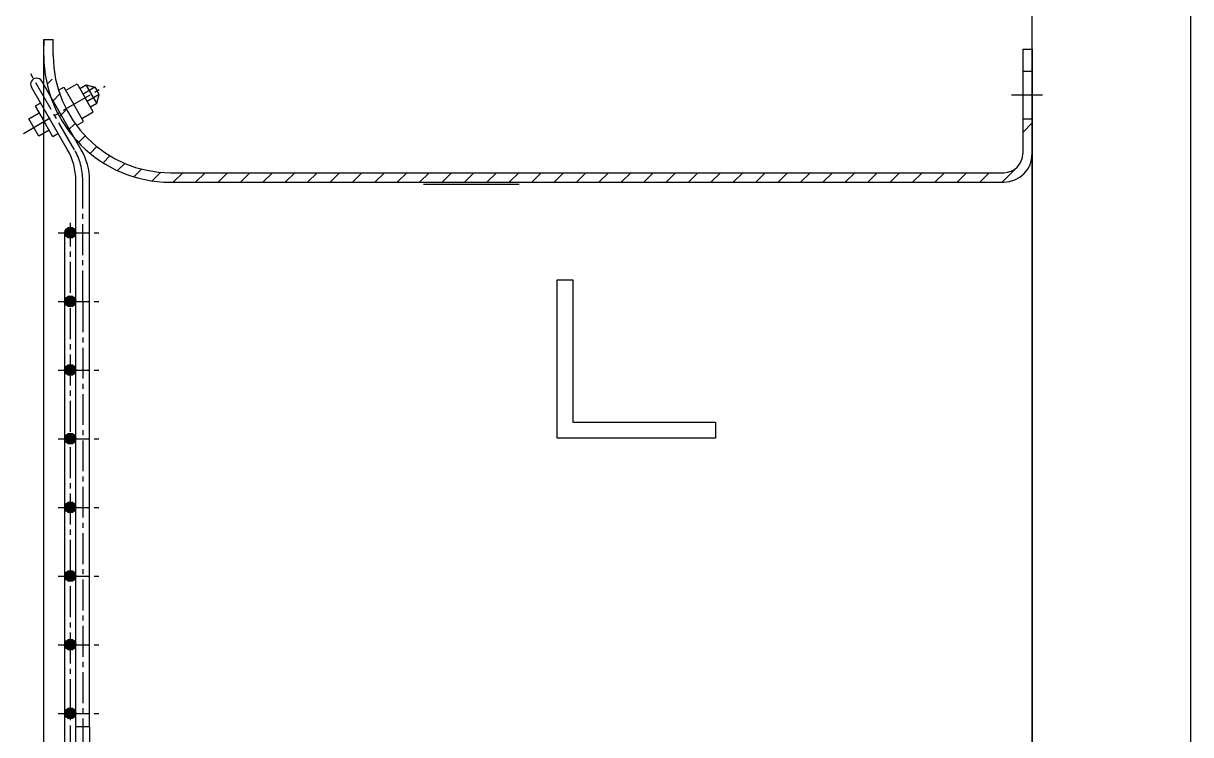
# Model space of a CAD drawing. Header units: millimetres. Extents: x 35720 to 50764, y -47170 to -36532.
# Drawn here: x 37544.3 to 37912.7, y -43032.1 to -42807.7 of the extents above; entities that cross this region are included whole.
import ezdxf

# ---------------------------------------------------------------- set-up
doc = ezdxf.new("R2010")
doc.units = ezdxf.units.MM
doc.header["$LTSCALE"] = 13
doc.linetypes.add('CENTER', pattern=[50.800000000000004, 31.75, -6.35, 6.35, -6.35])
doc.linetypes.add('CENTER2', pattern=[1.125, 0.75, -0.125, 0.125, -0.125])
doc.layers.get('0').update_dxf_attribs({"color": 1, "linetype": 'CENTER'})
for name, color, linetype in [('01', 7, 'Continuous'), ('3中心线层', 1, 'CENTER'), ('DIM', 4, 'Continuous'), ('中心线', 1, 'CENTER2'), ('粗实线', 4, 'Continuous')]:
    doc.layers.add(name, color=color, linetype=linetype)
doc.layers.add('zxx', color=6, linetype='CENTER', lineweight=15)

# ---------------------------------------------------------------- blocks, each defined once
blk = doc.blocks.new('101320.')
at = {"layer": '粗实线'}
h = blk.add_hatch(color=256, dxfattribs=at)
edge = h.paths.add_edge_path(flags=0)
edge.add_arc((35007.05995624753, -8045.392401133256), 1.733280010330418, 270.0000003416831, 360.000005466073)
edge.add_line((35008.79323625786, -8045.392400967899), (35007.05995625786, -8045.392401143588))
edge.add_line((35007.05995625787, -8045.392401143588), (35007.05995625787, -8047.125681143585))
edge = h.paths.add_edge_path(flags=0)
edge.add_line((35007.05995625787, -8047.125681143585), (35007.05995625787, -8045.392401143588))
edge.add_line((35007.05995625787, -8045.392401143588), (35005.32667625787, -8045.392401143588))
edge.add_arc((35007.05995626821, -8045.392401133248), 1.733280010338603, 180.0000003417883, 269.9999996581966)
edge = h.paths.add_edge_path(flags=0)
edge.add_line((35005.32667625787, -8045.392401143588), (35007.05995625787, -8045.392401143588))
edge.add_line((35007.05995625787, -8045.392401143588), (35007.05995625787, -8043.659121143584))
edge.add_arc((35007.05995626821, -8045.392401153924), 1.733280010340422, 90.00000034174325, 180.0000054664037)
edge.add_line((35005.32667625787, -8045.392401319291), (35005.32667625787, -8045.392401143588))
edge = h.paths.add_edge_path(flags=0)
edge.add_line((35007.05995625787, -8045.392401143588), (35008.79323625787, -8045.392401143588))
edge.add_arc((35007.05995624753, -8045.392401153922), 1.733280010335875, 3.415929213062036e-07, 89.99999965840708)
edge.add_line((35007.05995625786, -8043.659121143586), (35007.05995625787, -8045.392401143588))
h = blk.add_hatch(color=256, dxfattribs=at)
edge = h.paths.add_edge_path(flags=0)
edge.add_arc((35007.05995624753, -8045.392401133256), 1.733280010330418, 270.0000003416831, 360.000005466073)
edge.add_line((35008.79323625786, -8045.392400967899), (35007.05995625786, -8045.392401143588))
edge.add_line((35007.05995625787, -8045.392401143588), (35007.05995625787, -8047.125681143585))
edge = h.paths.add_edge_path(flags=0)
edge.add_line((35007.05995625787, -8047.125681143585), (35007.05995625787, -8045.392401143588))
edge.add_line((35007.05995625787, -8045.392401143588), (35005.32667625787, -8045.392401143588))
edge.add_arc((35007.05995626821, -8045.392401133248), 1.733280010338603, 180.0000003417883, 269.9999996581966)
edge = h.paths.add_edge_path(flags=0)
edge.add_line((35005.32667625787, -8045.392401143588), (35007.05995625787, -8045.392401143588))
edge.add_line((35007.05995625787, -8045.392401143588), (35007.05995625787, -8043.659121143584))
edge.add_arc((35007.05995626821, -8045.392401153924), 1.733280010340422, 90.00000034174325, 180.0000054664037)
edge.add_line((35005.32667625787, -8045.392401319291), (35005.32667625787, -8045.392401143588))
edge = h.paths.add_edge_path(flags=0)
edge.add_line((35007.05995625787, -8045.392401143588), (35008.79323625787, -8045.392401143588))
edge.add_arc((35007.05995624753, -8045.392401153922), 1.733280010335875, 3.415929213062036e-07, 89.99999965840708)
edge.add_line((35007.05995625786, -8043.659121143586), (35007.05995625787, -8045.392401143588))
h = blk.add_hatch(color=256, dxfattribs=at)
edge = h.paths.add_edge_path(flags=0)
edge.add_arc((35007.05995624753, -8067.058401133254), 1.733280010333601, 270.0000003418033, 360.0000054678017)
edge.add_line((35008.79323625786, -8067.058400967846), (35007.05995625787, -8067.058401143586))
edge.add_line((35007.05995625787, -8067.058401143586), (35007.05995625787, -8068.791681143586))
edge = h.paths.add_edge_path(flags=0)
edge.add_line((35007.05995625787, -8068.791681143586), (35007.05995625787, -8067.058401143586))
edge.add_line((35007.05995625787, -8067.058401143586), (35005.32667625787, -8067.058401143586))
edge.add_arc((35007.0599562682, -8067.058401133254), 1.733280010333146, 180.0000003415178, 269.9999996584672)
edge = h.paths.add_edge_path(flags=0)
edge.add_line((35005.32667625787, -8067.058401143586), (35007.05995625787, -8067.058401143586))
edge.add_line((35007.05995625787, -8067.058401143586), (35007.05995625787, -8065.325121143585))
edge.add_arc((35007.0599562682, -8067.058401153913), 1.733280010328144, 90.0000003415328, 180.0000054650508)
edge.add_line((35005.32667625787, -8067.058401319238), (35005.32667625787, -8067.058401143585))
edge = h.paths.add_edge_path(flags=0)
edge.add_line((35007.05995625787, -8067.058401143586), (35008.79323625787, -8067.058401143586))
edge.add_arc((35007.05995624754, -8067.058401153915), 1.733280010330418, 3.414576310286413e-07, 89.99999965849727)
edge.add_line((35007.05995625786, -8065.325121143585), (35007.05995625786, -8067.058401143586))
h = blk.add_hatch(color=256, dxfattribs=at)
edge = h.paths.add_edge_path(flags=0)
edge.add_arc((35007.05995624753, -8067.058401133254), 1.733280010333601, 270.0000003418033, 360.0000054678017)
edge.add_line((35008.79323625786, -8067.058400967846), (35007.05995625787, -8067.058401143586))
edge.add_line((35007.05995625787, -8067.058401143586), (35007.05995625787, -8068.791681143586))
edge = h.paths.add_edge_path(flags=0)
edge.add_line((35007.05995625787, -8068.791681143586), (35007.05995625787, -8067.058401143586))
edge.add_line((35007.05995625787, -8067.058401143586), (35005.32667625787, -8067.058401143586))
edge.add_arc((35007.0599562682, -8067.058401133254), 1.733280010333146, 180.0000003415178, 269.9999996584672)
edge = h.paths.add_edge_path(flags=0)
edge.add_line((35005.32667625787, -8067.058401143586), (35007.05995625787, -8067.058401143586))
edge.add_line((35007.05995625787, -8067.058401143586), (35007.05995625787, -8065.325121143585))
edge.add_arc((35007.0599562682, -8067.058401153913), 1.733280010328144, 90.0000003415328, 180.0000054650508)
edge.add_line((35005.32667625787, -8067.058401319238), (35005.32667625787, -8067.058401143585))
edge = h.paths.add_edge_path(flags=0)
edge.add_line((35007.05995625787, -8067.058401143586), (35008.79323625787, -8067.058401143586))
edge.add_arc((35007.05995624754, -8067.058401153915), 1.733280010330418, 3.414576310286413e-07, 89.99999965849727)
edge.add_line((35007.05995625786, -8065.325121143585), (35007.05995625786, -8067.058401143586))
h = blk.add_hatch(color=256, dxfattribs=at)
edge = h.paths.add_edge_path(flags=0)
edge.add_arc((35007.05995624753, -8088.724401133255), 1.733280010333146, 270.000000341623, 360.0000054666141)
edge.add_line((35008.79323625786, -8088.724400967882), (35007.05995625787, -8088.724401143582))
edge.add_line((35007.05995625787, -8088.724401143583), (35007.05995625787, -8090.457681143584))
edge = h.paths.add_edge_path(flags=0)
edge.add_line((35007.05995625787, -8090.457681143584), (35007.05995625787, -8088.724401143583))
edge.add_line((35007.05995625787, -8088.724401143583), (35005.32667625787, -8088.724401143583))
edge.add_arc((35007.0599562682, -8088.72440113325), 1.733280010334056, 180.0000003415628, 269.999999658407)
edge = h.paths.add_edge_path(flags=0)
edge.add_line((35005.32667625787, -8088.724401143583), (35007.05995625787, -8088.724401143583))
edge.add_line((35007.05995625787, -8088.724401143583), (35007.05995625787, -8086.991121143583))
edge.add_arc((35007.0599562682, -8088.724401153917), 1.733280010334056, 90.0000003415328, 180.0000054668998)
edge.add_line((35005.32667625787, -8088.724401319298), (35005.32667625787, -8088.724401143582))
edge = h.paths.add_edge_path(flags=0)
edge.add_line((35007.05995625787, -8088.724401143583), (35008.79323625787, -8088.724401143583))
edge.add_arc((35007.05995624753, -8088.724401153921), 1.733280010336784, 3.417131793314798e-07, 89.99999965825677)
edge.add_line((35007.05995625787, -8086.991121143584), (35007.05995625787, -8088.724401143583))
h = blk.add_hatch(color=256, dxfattribs=at)
edge = h.paths.add_edge_path(flags=0)
edge.add_arc((35007.05995624753, -8088.724401133255), 1.733280010333146, 270.000000341623, 360.0000054666141)
edge.add_line((35008.79323625786, -8088.724400967882), (35007.05995625787, -8088.724401143582))
edge.add_line((35007.05995625787, -8088.724401143583), (35007.05995625787, -8090.457681143584))
edge = h.paths.add_edge_path(flags=0)
edge.add_line((35007.05995625787, -8090.457681143584), (35007.05995625787, -8088.724401143583))
edge.add_line((35007.05995625787, -8088.724401143583), (35005.32667625787, -8088.724401143583))
edge.add_arc((35007.0599562682, -8088.72440113325), 1.733280010334056, 180.0000003415628, 269.999999658407)
edge = h.paths.add_edge_path(flags=0)
edge.add_line((35005.32667625787, -8088.724401143583), (35007.05995625787, -8088.724401143583))
edge.add_line((35007.05995625787, -8088.724401143583), (35007.05995625787, -8086.991121143583))
edge.add_arc((35007.0599562682, -8088.724401153917), 1.733280010334056, 90.0000003415328, 180.0000054668998)
edge.add_line((35005.32667625787, -8088.724401319298), (35005.32667625787, -8088.724401143582))
edge = h.paths.add_edge_path(flags=0)
edge.add_line((35007.05995625787, -8088.724401143583), (35008.79323625787, -8088.724401143583))
edge.add_arc((35007.05995624753, -8088.724401153921), 1.733280010336784, 3.417131793314798e-07, 89.99999965825677)
edge.add_line((35007.05995625787, -8086.991121143584), (35007.05995625787, -8088.724401143583))
h = blk.add_hatch(color=256, dxfattribs=at)
edge = h.paths.add_edge_path(flags=0)
edge.add_arc((35007.05995624753, -8110.390401133256), 1.733280010332237, 270.0000003417432, 360.0000054670952)
edge.add_line((35008.79323625786, -8110.390400967868), (35007.05995625787, -8110.390401143583))
edge.add_line((35007.05995625787, -8110.390401143584), (35007.05995625787, -8112.123681143585))
edge = h.paths.add_edge_path(flags=0)
edge.add_line((35007.05995625787, -8112.123681143585), (35007.05995625787, -8110.390401143584))
edge.add_line((35007.05995625787, -8110.390401143584), (35005.32667625787, -8110.390401143584))
edge.add_arc((35007.0599562682, -8110.390401133246), 1.733280010336784, 180.0000003417282, 269.9999996583169)
edge = h.paths.add_edge_path(flags=0)
edge.add_line((35005.32667625787, -8110.390401143584), (35007.05995625787, -8110.390401143584))
edge.add_line((35007.05995625787, -8110.390401143584), (35007.05995625787, -8108.657121143588))
edge.add_arc((35007.0599562682, -8110.390401153918), 1.733280010330873, 90.00000034150273, 180.0000054646599)
edge.add_line((35005.32667625787, -8110.390401319231), (35005.32667625787, -8110.390401143583))
edge = h.paths.add_edge_path(flags=0)
edge.add_line((35007.05995625787, -8110.390401143584), (35008.79323625787, -8110.390401143584))
edge.add_arc((35007.05995624754, -8110.390401153918), 1.733280010329509, 3.415929213074584e-07, 89.99999965837702)
edge.add_line((35007.05995625787, -8108.657121143588), (35007.05995625787, -8110.390401143584))
h = blk.add_hatch(color=256, dxfattribs=at)
edge = h.paths.add_edge_path(flags=0)
edge.add_arc((35007.05995624753, -8110.390401133256), 1.733280010332237, 270.0000003417432, 360.0000054670952)
edge.add_line((35008.79323625786, -8110.390400967868), (35007.05995625787, -8110.390401143583))
edge.add_line((35007.05995625787, -8110.390401143584), (35007.05995625787, -8112.123681143585))
edge = h.paths.add_edge_path(flags=0)
edge.add_line((35007.05995625787, -8112.123681143585), (35007.05995625787, -8110.390401143584))
edge.add_line((35007.05995625787, -8110.390401143584), (35005.32667625787, -8110.390401143584))
edge.add_arc((35007.0599562682, -8110.390401133246), 1.733280010336784, 180.0000003417282, 269.9999996583169)
edge = h.paths.add_edge_path(flags=0)
edge.add_line((35005.32667625787, -8110.390401143584), (35007.05995625787, -8110.390401143584))
edge.add_line((35007.05995625787, -8110.390401143584), (35007.05995625787, -8108.657121143588))
edge.add_arc((35007.0599562682, -8110.390401153918), 1.733280010330873, 90.00000034150273, 180.0000054646599)
edge.add_line((35005.32667625787, -8110.390401319231), (35005.32667625787, -8110.390401143583))
edge = h.paths.add_edge_path(flags=0)
edge.add_line((35007.05995625787, -8110.390401143584), (35008.79323625787, -8110.390401143584))
edge.add_arc((35007.05995624754, -8110.390401153918), 1.733280010329509, 3.415929213074584e-07, 89.99999965837702)
edge.add_line((35007.05995625787, -8108.657121143588), (35007.05995625787, -8110.390401143584))
h = blk.add_hatch(color=256, dxfattribs=at)
edge = h.paths.add_edge_path(flags=0)
edge.add_arc((35007.05995624753, -8132.056401133254), 1.733280010331328, 270.0000003416831, 360.0000054668697)
edge.add_line((35008.79323625786, -8132.056400967873), (35007.05995625787, -8132.056401143585))
edge.add_line((35007.05995625787, -8132.056401143585), (35007.05995625787, -8133.789681143586))
edge = h.paths.add_edge_path(flags=0)
edge.add_line((35007.05995625787, -8133.789681143586), (35007.05995625787, -8132.056401143585))
edge.add_line((35007.05995625787, -8132.056401143585), (35005.32667625787, -8132.056401143585))
edge.add_arc((35007.05995626822, -8132.056401133241), 1.733280010346789, 180.0000003419236, 269.9999996580764)
edge = h.paths.add_edge_path(flags=0)
edge.add_line((35005.32667625787, -8132.056401143585), (35007.05995625787, -8132.056401143585))
edge.add_line((35007.05995625787, -8132.056401143585), (35007.05995625787, -8130.323121143585))
edge.add_arc((35007.05995626822, -8132.056401153926), 1.733280010342241, 90.0000003419537, 180.0000054663285)
edge.add_line((35005.32667625787, -8132.056401319291), (35005.32667625787, -8132.056401143584))
edge = h.paths.add_edge_path(flags=0)
edge.add_line((35007.05995625787, -8132.056401143585), (35008.79323625787, -8132.056401143585))
edge.add_arc((35007.05995624754, -8132.056401153912), 1.733280010329509, 3.413674375097286e-07, 89.99999965861753)
edge.add_line((35007.05995625786, -8130.323121143581), (35007.05995625787, -8132.056401143584))
h = blk.add_hatch(color=256, dxfattribs=at)
edge = h.paths.add_edge_path(flags=0)
edge.add_arc((35007.05995624753, -8132.056401133254), 1.733280010331328, 270.0000003416831, 360.0000054668697)
edge.add_line((35008.79323625786, -8132.056400967873), (35007.05995625787, -8132.056401143585))
edge.add_line((35007.05995625787, -8132.056401143585), (35007.05995625787, -8133.789681143586))
edge = h.paths.add_edge_path(flags=0)
edge.add_line((35007.05995625787, -8133.789681143586), (35007.05995625787, -8132.056401143585))
edge.add_line((35007.05995625787, -8132.056401143585), (35005.32667625787, -8132.056401143585))
edge.add_arc((35007.05995626822, -8132.056401133241), 1.733280010346789, 180.0000003419236, 269.9999996580764)
edge = h.paths.add_edge_path(flags=0)
edge.add_line((35005.32667625787, -8132.056401143585), (35007.05995625787, -8132.056401143585))
edge.add_line((35007.05995625787, -8132.056401143585), (35007.05995625787, -8130.323121143585))
edge.add_arc((35007.05995626822, -8132.056401153926), 1.733280010342241, 90.0000003419537, 180.0000054663285)
edge.add_line((35005.32667625787, -8132.056401319291), (35005.32667625787, -8132.056401143584))
edge = h.paths.add_edge_path(flags=0)
edge.add_line((35007.05995625787, -8132.056401143585), (35008.79323625787, -8132.056401143585))
edge.add_arc((35007.05995624754, -8132.056401153912), 1.733280010329509, 3.413674375097286e-07, 89.99999965861753)
edge.add_line((35007.05995625786, -8130.323121143581), (35007.05995625787, -8132.056401143584))
h = blk.add_hatch(color=256, dxfattribs=at)
edge = h.paths.add_edge_path(flags=0)
edge.add_arc((35007.05995624753, -8153.722401133251), 1.733280010332237, 270.000000341623, 360.0000054666141)
edge.add_line((35008.79323625786, -8153.722400967878), (35007.05995625787, -8153.722401143583))
edge.add_line((35007.05995625787, -8153.722401143583), (35007.05995625787, -8155.455681143583))
edge = h.paths.add_edge_path(flags=0)
edge.add_line((35007.05995625787, -8155.455681143583), (35007.05995625787, -8153.722401143583))
edge.add_line((35007.05995625787, -8153.722401143583), (35005.32667625787, -8153.722401143583))
edge.add_arc((35007.0599562682, -8153.722401133249), 1.733280010334965, 180.0000003415779, 269.9999996584071)
edge = h.paths.add_edge_path(flags=0)
edge.add_line((35005.32667625787, -8153.722401143583), (35007.05995625787, -8153.722401143583))
edge.add_line((35007.05995625787, -8153.722401143583), (35007.05995625787, -8151.989121143586))
edge.add_arc((35007.05995626821, -8153.722401153922), 1.733280010335875, 90.00000034174325, 180.0000054659678)
edge.add_line((35005.32667625787, -8153.722401319275), (35005.32667625787, -8153.722401143583))
edge = h.paths.add_edge_path(flags=0)
edge.add_line((35007.05995625787, -8153.722401143583), (35008.79323625787, -8153.722401143583))
edge.add_arc((35007.05995624754, -8153.722401153918), 1.733280010329509, 3.416530503201863e-07, 89.99999965834695)
edge.add_line((35007.05995625787, -8151.989121143588), (35007.05995625787, -8153.722401143583))
h = blk.add_hatch(color=256, dxfattribs=at)
edge = h.paths.add_edge_path(flags=0)
edge.add_arc((35007.05995624753, -8153.722401133251), 1.733280010332237, 270.000000341623, 360.0000054666141)
edge.add_line((35008.79323625786, -8153.722400967878), (35007.05995625787, -8153.722401143583))
edge.add_line((35007.05995625787, -8153.722401143583), (35007.05995625787, -8155.455681143583))
edge = h.paths.add_edge_path(flags=0)
edge.add_line((35007.05995625787, -8155.455681143583), (35007.05995625787, -8153.722401143583))
edge.add_line((35007.05995625787, -8153.722401143583), (35005.32667625787, -8153.722401143583))
edge.add_arc((35007.0599562682, -8153.722401133249), 1.733280010334965, 180.0000003415779, 269.9999996584071)
edge = h.paths.add_edge_path(flags=0)
edge.add_line((35005.32667625787, -8153.722401143583), (35007.05995625787, -8153.722401143583))
edge.add_line((35007.05995625787, -8153.722401143583), (35007.05995625787, -8151.989121143586))
edge.add_arc((35007.05995626821, -8153.722401153922), 1.733280010335875, 90.00000034174325, 180.0000054659678)
edge.add_line((35005.32667625787, -8153.722401319275), (35005.32667625787, -8153.722401143583))
edge = h.paths.add_edge_path(flags=0)
edge.add_line((35007.05995625787, -8153.722401143583), (35008.79323625787, -8153.722401143583))
edge.add_arc((35007.05995624754, -8153.722401153918), 1.733280010329509, 3.416530503201863e-07, 89.99999965834695)
edge.add_line((35007.05995625787, -8151.989121143588), (35007.05995625787, -8153.722401143583))
h = blk.add_hatch(color=256, dxfattribs=at)
edge = h.paths.add_edge_path(flags=0)
edge.add_arc((35007.05995624753, -8175.388401133251), 1.733280010335875, 270.0000003418033, 360.0000054678318)
edge.add_line((35008.79323625786, -8175.388400967841), (35007.05995625787, -8175.388401143588))
edge.add_line((35007.05995625787, -8175.388401143588), (35007.05995625787, -8177.121681143588))
edge = h.paths.add_edge_path(flags=0)
edge.add_line((35007.05995625787, -8177.121681143588), (35007.05995625787, -8175.388401143588))
edge.add_line((35007.05995625787, -8175.388401143588), (35005.32667625787, -8175.388401143588))
edge.add_arc((35007.05995626821, -8175.388401133248), 1.733280010338603, 180.0000003417432, 269.9999996582568)
edge = h.paths.add_edge_path(flags=0)
edge.add_line((35005.32667625787, -8175.388401143588), (35007.05995625787, -8175.388401143588))
edge.add_line((35007.05995625787, -8175.388401143588), (35007.05995625787, -8173.655121143587))
edge.add_arc((35007.05995626821, -8175.388401153923), 1.733280010336784, 90.0000003417733, 180.0000054656671)
edge.add_line((35005.32667625787, -8175.388401319267), (35005.32667625787, -8175.388401143587))
edge = h.paths.add_edge_path(flags=0)
edge.add_line((35007.05995625787, -8175.388401143588), (35008.79323625787, -8175.388401143588))
edge.add_arc((35007.05995624753, -8175.388401153919), 1.733280010334056, 3.415628568001983e-07, 89.99999965840708)
edge.add_line((35007.05995625786, -8173.655121143586), (35007.05995625787, -8175.388401143588))
h = blk.add_hatch(color=256, dxfattribs=at)
edge = h.paths.add_edge_path(flags=0)
edge.add_arc((35007.05995624753, -8175.388401133251), 1.733280010335875, 270.0000003418033, 360.0000054678318)
edge.add_line((35008.79323625786, -8175.388400967841), (35007.05995625787, -8175.388401143588))
edge.add_line((35007.05995625787, -8175.388401143588), (35007.05995625787, -8177.121681143588))
edge = h.paths.add_edge_path(flags=0)
edge.add_line((35007.05995625787, -8177.121681143588), (35007.05995625787, -8175.388401143588))
edge.add_line((35007.05995625787, -8175.388401143588), (35005.32667625787, -8175.388401143588))
edge.add_arc((35007.05995626821, -8175.388401133248), 1.733280010338603, 180.0000003417432, 269.9999996582568)
edge = h.paths.add_edge_path(flags=0)
edge.add_line((35005.32667625787, -8175.388401143588), (35007.05995625787, -8175.388401143588))
edge.add_line((35007.05995625787, -8175.388401143588), (35007.05995625787, -8173.655121143587))
edge.add_arc((35007.05995626821, -8175.388401153923), 1.733280010336784, 90.0000003417733, 180.0000054656671)
edge.add_line((35005.32667625787, -8175.388401319267), (35005.32667625787, -8175.388401143587))
edge = h.paths.add_edge_path(flags=0)
edge.add_line((35007.05995625787, -8175.388401143588), (35008.79323625787, -8175.388401143588))
edge.add_arc((35007.05995624753, -8175.388401153919), 1.733280010334056, 3.415628568001983e-07, 89.99999965840708)
edge.add_line((35007.05995625786, -8173.655121143586), (35007.05995625787, -8175.388401143588))
h = blk.add_hatch(color=256, dxfattribs=at)
edge = h.paths.add_edge_path(flags=0)
edge.add_arc((35007.05995624753, -8197.054401153917), 1.733280010332237, -4.004547179192741e-06, 90, ccw=False)
edge.add_line((35008.79323625786, -8197.054401275062), (35007.05995625787, -8197.054401143585))
edge.add_line((35007.05995625787, -8197.054401143585), (35007.05995625787, -8195.321121143585))
edge = h.paths.add_edge_path(flags=0)
edge.add_line((35007.05995625787, -8195.321121143585), (35007.05995625787, -8197.054401143585))
edge.add_line((35007.05995625787, -8197.054401143585), (35005.32667625787, -8197.054401143585))
edge.add_arc((35007.0599562682, -8197.054401153915), 1.733280010329509, 90.00000034147263, 179.9999996585273, ccw=False)
edge = h.paths.add_edge_path(flags=0)
edge.add_line((35005.32667625787, -8197.054401143585), (35007.05995625787, -8197.054401143585))
edge.add_line((35007.05995625787, -8197.054401143585), (35007.05995625787, -8198.787681143582))
edge.add_arc((35007.0599562682, -8197.05440113325), 1.733280010331328, 180.0000040045171, 269.9999996586175, ccw=False)
edge.add_line((35005.32667625787, -8197.054401254392), (35005.32667625787, -8197.054401143585))
edge = h.paths.add_edge_path(flags=0)
edge.add_line((35007.05995625787, -8197.054401143585), (35008.79323625787, -8197.054401143585))
edge.add_arc((35007.05995624754, -8197.054401133248), 1.733280010333146, 270.00000034165305, 359.9999996583169, ccw=False)
edge.add_line((35007.05995625787, -8198.787681143582), (35007.05995625787, -8197.054401143585))
h = blk.add_hatch(color=256, dxfattribs=at)
edge = h.paths.add_edge_path(flags=0)
edge.add_arc((35007.05995624753, -8197.054401153917), 1.733280010332237, -4.004547179192741e-06, 90, ccw=False)
edge.add_line((35008.79323625786, -8197.054401275062), (35007.05995625787, -8197.054401143585))
edge.add_line((35007.05995625787, -8197.054401143585), (35007.05995625787, -8195.321121143585))
edge = h.paths.add_edge_path(flags=0)
edge.add_line((35007.05995625787, -8195.321121143585), (35007.05995625787, -8197.054401143585))
edge.add_line((35007.05995625787, -8197.054401143585), (35005.32667625787, -8197.054401143585))
edge.add_arc((35007.0599562682, -8197.054401153915), 1.733280010329509, 90.00000034147263, 179.9999996585273, ccw=False)
edge = h.paths.add_edge_path(flags=0)
edge.add_line((35005.32667625787, -8197.054401143585), (35007.05995625787, -8197.054401143585))
edge.add_line((35007.05995625787, -8197.054401143585), (35007.05995625787, -8198.787681143582))
edge.add_arc((35007.0599562682, -8197.05440113325), 1.733280010331328, 180.0000040045171, 269.9999996586175, ccw=False)
edge.add_line((35005.32667625787, -8197.054401254392), (35005.32667625787, -8197.054401143585))
edge = h.paths.add_edge_path(flags=0)
edge.add_line((35007.05995625787, -8197.054401143585), (35008.79323625787, -8197.054401143585))
edge.add_arc((35007.05995624754, -8197.054401133248), 1.733280010333146, 270.00000034165305, 359.9999996583169, ccw=False)
edge.add_line((35007.05995625787, -8198.787681143582), (35007.05995625787, -8197.054401143585))
for p, q in [((34708.20734039284, -8217.746579483452), (34712.95980116658, -8212.989220174295)), ((34717.0308689739, -8215.989220179234), (34720.03086897877, -8212.989220174293)), ((34724.09149965284, -8215.999657311937), (34727.10193679063, -8212.98922017422)), ((34731.17300460162, -8215.989220175152), (34734.17300460256, -8212.989220174453)), ((34738.24407241354, -8215.989220174915), (34741.24407241401, -8212.98922017445)), ((34745.315140225, -8215.989220175148), (34748.31514022547, -8212.989220174682)), ((34752.38620803692, -8215.989220174915), (34755.38620803785, -8212.989220174217)), ((34759.45727584931, -8215.989220174682), (34762.45727584931, -8212.989220174682)), ((34766.52834366076, -8215.989220174915), (34769.52834366076, -8212.989220174915)), ((34773.59941147315, -8215.98922017445), (34776.59941147315, -8212.989220174682)), ((34780.67047928461, -8215.989220174913), (34783.67047928461, -8212.989220174913)), ((34787.74154709699, -8215.98922017468), (34790.74154709699, -8212.98922017468)), ((34794.81261490798, -8215.989220175612), (34797.81261490845, -8212.989220175146)), ((34801.88368272037, -8215.989220174913), (34804.88368272084, -8212.989220174215)), ((34808.95475053229, -8215.989220174448), (34811.95475053322, -8212.989220173982)), ((34816.02581834421, -8215.989220174913), (34819.02581834468, -8212.989220174215)), ((34823.09688615613, -8215.989220174448), (34826.09688615707, -8212.989220173982)), ((34830.16795396806, -8215.989220174913), (34833.16795396852, -8212.989220174448)), ((34837.23902177998, -8215.98922017468), (34840.23902178044, -8212.989220173982)), ((34844.31008959236, -8215.989220174448), (34847.31008959283, -8212.98922017375)), ((34851.38115740382, -8215.98922017468), (34854.38115740428, -8212.989220173982)), ((34858.45222521527, -8215.989220174448), (34861.45222521621, -8212.989220173982)), ((34865.5232930272, -8215.989220174679), (34868.5232930272, -8212.989220174679)), ((34872.59436083912, -8215.989220174446), (34875.59436083912, -8212.989220174677)), ((34879.66542865104, -8215.98922017491), (34882.66542865104, -8212.989220174677)), ((34886.73649646343, -8215.989220174211), (34889.73649646296, -8212.989220174677)), ((34893.80756427442, -8215.989220175143), (34896.80756427442, -8212.98922017491)), ((34900.87863208634, -8215.98922017491), (34903.8786320868, -8212.989220174677)), ((34907.94969989919, -8215.989220174211), (34910.94969989872, -8212.989220174444)), ((34915.02076771018, -8215.989220174677), (34918.02076771064, -8212.989220174444)), ((34922.09183552303, -8215.989220173746), (34925.0918355221, -8212.98922017491)), ((34929.16290333402, -8215.989220174677), (34932.16290333402, -8212.989220174444)), ((34936.23397114641, -8215.989220173979), (34939.23397114641, -8212.989220174444)), ((34943.30503895833, -8215.989220174211), (34946.30503895833, -8212.989220173979)), ((34950.37610676885, -8215.989220175376), (34953.37610676932, -8212.989220175143)), ((34957.44717458171, -8215.989220174444), (34960.44717458171, -8212.98922017491)), ((34964.51824239409, -8215.989220174444), (34967.51824239409, -8212.989220173979)), ((34971.58931020601, -8215.989220174211), (34974.58931020508, -8212.989220175143)), ((34978.53185998453, -8216.117738206787), (34981.23923765696, -8213.410360535458)), ((34984.58583522039, -8217.134830783314), (34987.02126655474, -8214.699399449066)), ((34989.87486716003, -8218.916866655709), (34992.14975542769, -8216.641978388598)), ((34994.55779612058, -8221.305005507284), (34996.73823219698, -8219.124569430574)), ((34998.71503786156, -8224.21883157817), (35000.84734007485, -8222.0865293651)), ((35002.38409109499, -8227.620846156387), (35004.50630650989, -8225.49863074148)), ((34703.44998107712, -8231.712243699892), (34706.44998107665, -8228.712243699892)), ((35005.57247269622, -8231.503532366849), (35007.72105689308, -8229.354948170374)), ((35008.26019614898, -8235.886876725821), (35010.47590244745, -8233.671170428024)), ((35010.39323757946, -8240.82490310723), (35012.72923082484, -8238.488909862059)), ((35012.7999883243, -8245.48922017444), (35014.40090370852, -8243.888304790093))]:
    blk.add_line(p, q)
at = {"layer": 'zxx'}
blk.add_line((34700.26548587206, -8240.489220174297), (34710.01477855005, -8240.489220174295), dxfattribs=at)
at = {"layer": '中心线'}
for p, q in [((35003.16007625787, -8175.388401143584), (35003.16007625787, -7742.068401143588)), ((35003.16007625787, -8175.388401143584), (35003.16007625787, -7742.068401143588)), ((35007.05995625787, -7958.728401143584), (35007.05995625787, -8178.054336839181)), ((35007.05995625787, -7958.728401143584), (35007.05995625787, -8200.207487360709)), ((35010.94279495557, -8045.392401143585), (34998.09608934749, -8045.392401143585)), ((35010.94279495557, -8045.392401143585), (34998.09608934749, -8045.392401143585)), ((35010.94279495557, -8067.058401143586), (34998.09608934749, -8067.058401143586)), ((35010.94279495557, -8067.058401143586), (34998.09608934749, -8067.058401143586)), ((35010.94279495557, -8088.724401143583), (34998.09608934749, -8088.724401143583)), ((35010.94279495557, -8088.724401143583), (34998.09608934749, -8088.724401143583)), ((35010.94279495557, -8110.390401143584), (34998.09608934749, -8110.390401143584)), ((35010.94279495557, -8110.390401143584), (34998.09608934749, -8110.390401143584)), ((35010.94279495557, -8132.056401143585), (34998.09608934749, -8132.056401143585)), ((35010.94279495557, -8132.056401143585), (34998.09608934749, -8132.056401143585)), ((35010.94279495557, -8153.722401143583), (34998.09608934749, -8153.722401143583)), ((35010.94279495557, -8153.722401143583), (34998.09608934749, -8153.722401143583)), ((35010.94279495557, -8175.388401143584), (34998.09608934749, -8175.388401143584)), ((35010.94279495557, -8175.388401143584), (34998.09608934749, -8175.388401143584)), ((35003.16007625787, -8175.388401143584), (35003.16007625787, -8213.495552660694)), ((35003.16007625787, -8175.388401143584), (35003.16007625787, -8213.495552660694)), ((35010.94279495557, -8197.054401143585), (34998.09608934749, -8197.054401143585)), ((35010.94279495557, -8197.054401143585), (34998.09608934749, -8197.054401143585)), ((35005.77250049932, -8223.245252660694), (35019.92861804998, -8247.76436749637)), ((35005.77250049932, -8223.245252660694), (35019.92861804998, -8247.76436749637)), ((35021.89904957675, -8228.371947417749), (34996.1101225247, -8243.261191393362)), ((34700.26548587206, -8240.489220174297), (34710.01477855005, -8240.489220174295))]:
    blk.add_line(p, q, dxfattribs=at)
blk.add_arc((35022.65947625787, -8213.495552660694), 19.49940000000061, 180, 210.0000000000624, dxfattribs=at)
blk.add_arc((35022.65947625787, -8213.495552660694), 19.49940000000061, 180, 210.0000000000624, dxfattribs=at)
at = {"layer": '粗实线'}
for p, q in [((35000.99347625787, -8041.124070042802), (35000.99347625787, -7742.068401143588)), ((35000.99347625787, -8041.124070042802), (35000.99347625787, -7742.068401143588)), ((34703.44998107624, -8254.989220174297), (34703.44998107624, -7957.989220174297)), ((34703.44998107624, -8254.989220174297), (34703.44998107624, -7957.989220174297)), ((35005.32667625787, -7958.728401143584), (35005.32667625787, -8175.388401143584)), ((35005.32667625787, -7958.728401143584), (35005.32667625787, -8175.388401143584)), ((35008.79323625787, -7958.728401143584), (35008.79323625787, -8175.388401143584)), ((35008.79323625787, -7958.728401143584), (35008.79323625787, -8197.054401143585)), ((35015.44998107624, -8036.107589533152), (35015.44998107624, -8257.987717393386)), ((35015.44998107624, -8036.107589533152), (35015.44998107624, -8257.987717393386)), ((35000.99347625787, -8041.124070042802), (35000.99347625788, -8175.388401143584)), ((35000.99347625787, -8041.124070042802), (35005.32667625787, -8041.124070042802)), ((35000.99347625787, -8041.124070042802), (35000.99347625788, -8175.388401143584)), ((35000.99347625787, -8041.124070042802), (35005.32667625787, -8041.124070042802)), ((35000.99347625787, -8175.388401143584), (35000.99347625787, -8213.495552660694)), ((35000.99347625787, -8175.388401143584), (35000.99347625787, -8213.495552660694)), ((35005.32667625787, -8175.388401143584), (35005.32667625787, -8213.495552660694)), ((35005.32667625787, -8175.388401143584), (35005.32667625787, -8213.495552660694)), ((34895.62549410339, -8212.392475881978), (34865.44998107624, -8212.392475881978)), ((34895.62549410339, -8212.392475881978), (34865.44998107624, -8212.392475881978)), ((34975.44998107624, -8212.989220174284), (34712.44998107624, -8212.989220174295)), ((34975.44998107624, -8215.989220174284), (34712.44998107624, -8215.989220174295)), ((34975.44998107624, -8212.989220174284), (34724.44998107624, -8212.989220174293)), ((34975.44998107624, -8215.989220174284), (34724.44998107624, -8215.989220174293)), ((34706.44998107624, -8254.989220174295), (34706.44998107624, -8221.989220174295)), ((34706.44998107624, -8254.989220174295), (34706.44998107624, -8221.989220174295)), ((35003.60590049931, -8223.245252660694), (35016.0965486237, -8244.879689831585)), ((35003.60590049931, -8223.245252660694), (35016.0965486237, -8244.879689831585)), ((35007.93910049932, -8223.245252660694), (35019.3464486237, -8243.003359191745)), ((35007.93910049932, -8223.245252660694), (35019.3464486237, -8243.003359191745)), ((35010.85037708937, -8228.303979537763), (35012.56424992214, -8227.31447459641)), ((35012.56424992214, -8227.31447459641), (35015.35584899933, -8232.149666032481)), ((35005.11210841603, -8230.872299012473), (35002.90082168836, -8232.148870697769)), ((35013.77610766323, -8229.41347377553), (35017.0253365039, -8227.537530629706)), ((35017.0253365039, -8227.537530629706), (35020.18481917612, -8233.009915143612)), ((34706.44998107624, -8232.989220174295), (34703.44998107624, -8232.989220174297)), ((34706.44998107624, -8232.989220174295), (34703.44998107624, -8232.989220174297)), ((35003.45975606373, -8233.116973434004), (34999.82167398951, -8235.217421098889)), ((35002.90082168836, -8232.148870697769), (35006.01492290614, -8237.542652226872)), ((35018.14744807653, -8236.984857468553), (35015.35584899933, -8232.149666032481)), ((35020.18481917612, -8233.009915143612), (35016.93559033544, -8234.885858289432)), ((34998.69339140025, -8237.91376184778), (34997.96134059269, -8240.645812655348)), ((34997.96134059269, -8240.645812655348), (35001.7071531351, -8238.483166775655)), ((35000.7071531351, -8236.751115968087), (34998.69339140025, -8237.91376184778)), ((34998.69339140025, -8237.91376184778), (35002.0327667939, -8243.697729695115)), ((34999.82167398951, -8235.217421098889), (35002.37684083192, -8239.643099891753)), ((35009.12902412391, -8242.936433755971), (35006.01492290614, -8237.542652226872)), ((35016.43357524377, -8237.974362409903), (35018.14744807653, -8236.984857468553)), ((34997.96134059269, -8240.645812655352), (34998.63102828951, -8241.80574577145)), ((34999.30071598633, -8242.965678887547), (34998.63102828951, -8241.80574577145)), ((34999.30071598633, -8242.965678887547), (35003.04652852874, -8240.803033007855)), ((35004.93200767432, -8244.068778684621), (35002.37684083192, -8239.643099891753)), ((35008.57008974854, -8241.96833101974), (35004.93200767432, -8244.068778684621)), ((35010.77618976129, -8241.986539594509), (35009.12902412391, -8242.936433755971)), ((35002.0327667939, -8243.697729695115), (34999.30071598633, -8242.965678887547)), ((35004.04652852874, -8242.535083815423), (35002.0327667939, -8243.697729695115)), ((34706.44998107624, -8247.989220174295), (34703.44998107624, -8247.989220174297)), ((34706.44998107624, -8247.989220174295), (34703.44998107624, -8247.989220174297)), ((35012.44998107624, -8252.989220174284), (35012.44998107624, -8257.987717393386)), ((35012.44998107624, -8252.989220174284), (35012.44998107624, -8257.987717393386)), ((34706.44998107624, -8254.989220174295), (34703.44998107624, -8254.989220174297)), ((34706.44998107624, -8254.989220174295), (34703.44998107624, -8254.989220174297)), ((35015.44998107624, -8257.989220174284), (35015.44998107624, -8255.989220174284)), ((35015.44998107624, -8257.989220174284), (35015.44998107624, -8255.989220174284)), ((35015.44998107624, -8257.987717393386), (35012.44998107624, -8257.987717393386)), ((35015.44998107624, -8257.987717393386), (35012.44998107624, -8257.987717393386))]:
    blk.add_line(p, q, dxfattribs=at)
for centre in [(35007.05995625787, -8045.392401143585), (35007.05995625787, -8045.392401143585), (35007.05995625787, -8067.058401143586), (35007.05995625787, -8067.058401143586), (35007.05995625787, -8088.724401143583), (35007.05995625787, -8088.724401143583), (35007.05995625787, -8110.390401143584), (35007.05995625787, -8110.390401143584), (35007.05995625787, -8132.056401143585), (35007.05995625787, -8132.056401143585), (35007.05995625787, -8153.722401143583), (35007.05995625787, -8153.722401143583), (35007.05995625787, -8175.388401143584), (35007.05995625787, -8175.388401143584), (35007.05995625787, -8197.054401143585), (35007.05995625787, -8197.054401143585)]:
    blk.add_circle(centre, 1.733279999999997, dxfattribs=at)
for centre, radius, start, end in [((34712.44998107624, -8221.989220174295), 9, 90, 180), ((34712.44998107624, -8221.989220174295), 9, 90, 180), ((34712.44998107624, -8221.989220174295), 6, 90, 180), ((34712.44998107624, -8221.989220174295), 6, 90, 180), ((34975.44998107624, -8252.989220174284), 40, 0, 90), ((34975.44998107624, -8252.989220174284), 40, 0, 90), ((34975.44998107624, -8252.989220174284), 37, 0, 90), ((34975.44998107624, -8252.989220174284), 37, 0, 90), ((35020.49287625787, -8213.495552660694), 19.49940000000061, 180, 210.0000000000624), ((35020.49287625787, -8213.495552660694), 19.49940000000061, 180, 210.0000000000624), ((35024.82607625787, -8213.495552660694), 19.49940000000061, 180, 210.0000000000624), ((35024.82607625787, -8213.495552660694), 19.49940000000061, 180, 210.0000000000624), ((35017.7214986237, -8243.941524511665), 1.876330639839165, 210.0000000000624, 30.00000000006242), ((35017.7214986237, -8243.941524511665), 1.876330639839165, 210.0000000000624, 30.00000000006242)]:
    blk.add_arc(centre, radius, start, end, dxfattribs=at)

msp = doc.modelspace()

# ---------------------------------------------------------------- linework, layer by layer
at = {"layer": '3中心线层', "ltscale": 38.86987341633078}
msp.add_lwpolyline([(37762.73711175963, -42938.56618773691), (37712.73711175963, -42938.56618773691), (37712.73711175963, -42888.56618773691), (37717.73711175963, -42888.56618773691), (37717.73711175963, -42933.56618773691), (37762.73711175963, -42933.56618773691), (37762.73711175963, -42938.56618773691)], dxfattribs=at)
at = {"layer": 'DIM', "color": 2, "ltscale": 38.86987341633078}
msp.add_lwpolyline([(37862.73711175963, -42657.56618773691), (37912.73711175963, -42657.56618773691), (37912.73711175963, -43327.56618773691), (37862.73711175963, -43327.56618773691)], close=True, dxfattribs=at)

# ---------------------------------------------------------------- block references
at = {"layer": '01', "color": 0, "rotation": 180}
msp.add_blockref('101320.', (72566.18709283587, -51070.78691730343), dxfattribs=at)

doc.saveas('drawing.dxf')
